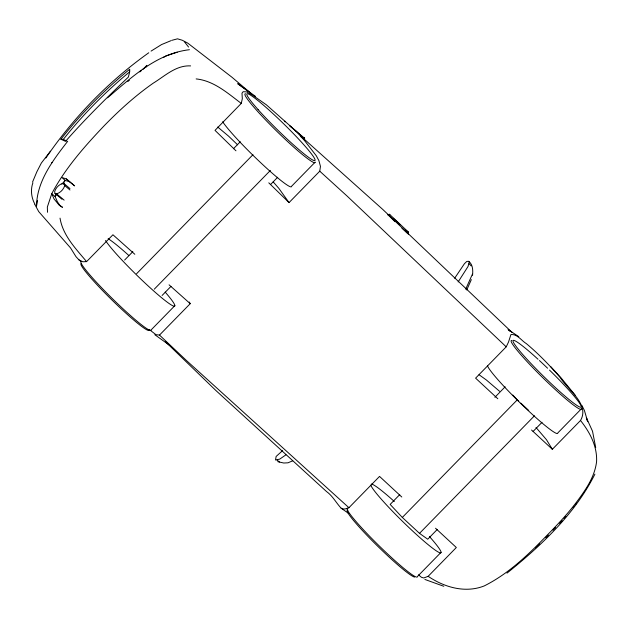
<?xml version="1.0" encoding="UTF-8"?>
<svg xmlns="http://www.w3.org/2000/svg" width="628" height="628" viewBox="0 0 628 628"><rect width="100%" height="100%" fill="white"/><g stroke="black" fill="none" stroke-linecap="round" stroke-linejoin="round"><path stroke-width="0.94" d="M129.619 69.284L129.572 72.495L128.332 77.111C106.689 97.764 85.267 118.841 65.524 141.355L60.908 139.243C81.13 113.472 104.256 90 129.619 69.284L129.658 71.82C105.308 91.978 82.935 114.563 63.334 139.369L60.908 139.243M472.562 275.331C473.01 270.542 472.994 264.207 468.512 261.272L466.777 261.46L464.461 263.658L454.664 278.243M304.549 139.989L304.392 137.909M405.719 230.138L408.545 232.321L408.341 234.166L407.894 233.577L408.31 232.007L389.509 214.297L387.735 214.58L394.965 221.66M458.157 281.925L468.009 266.539L469.32 261.766M268.792 182.834L289.045 202.601L319.754 171.185L320.461 166.381L318.891 160.611L316.324 155.807L304.713 140.805L296.392 131.44L266.343 104.797L251.93 94.71L246.537 91.869L243.138 91.704L241.984 93.211L242.322 98.706L241.27 103.4L215.019 130.365L235.971 150.806M37.421 200.567L36.518 206.117C36.864 181.084 53.05 160.203 67.691 141.276M289.492 125.569L304.023 137.917L303.771 139.157L300.891 136.7M32.915 182.772C30.372 189.68 31.322 197.789 34.917 204.179M146.3 66.874L146.826 65.375L142.76 69.551M471.338 279.609L466.745 289.979M64.362 183.839L64.723 185.566C63.593 189.413 60.484 192.718 56.614 193.848L54.989 193.408L54.628 191.681C55.759 187.835 58.867 184.53 62.745 183.392L64.362 183.839L69.928 188.557M472.405 274.193L465.686 289.17M32.554 182.042L36.864 171.774L41.354 163.044L50.444 151.191M56.3 194.044L55.115 196.564L57.376 201.769L60.257 205.882L62.494 207.326L58.608 204.477L54.024 198.919L51.763 193.707C65.179 168.296 84.647 146.3 104.405 125.522C119.477 110.065 135.515 95.558 153.232 83.171C164.834 76.082 176.013 65.077 190.614 65.901M497.831 398.764L475.6 378.15L506.215 346.837L508.531 342.001L510.949 334.496C517.48 334.025 521.319 340.604 526.366 343.634C538.643 353.933 549.822 365.465 560.247 377.624C567.838 389.721 590.006 404.479 580.515 420.485L552.342 449.303L531.539 430.023M594.897 474.148C574.926 514.034 541.289 545.496 506.984 573.144M56.622 194.138L55.115 196.564L51.763 193.707L47.351 207.012L47.492 212.288M63.169 183.619L65.186 180.385L69.684 181.822L74.622 185.888L66.364 178.933L61.858 177.496L65.186 180.385L61.882 184.122M45.852 158.028C73.625 117.263 108.581 81.389 148.765 52.768M573.019 507.675L574.22 506.121M575.413 504.567L576.606 503.012M564.038 518.54L565.836 516.428M548.409 535.072L545.756 537.788M553.001 530.26L555.623 527.512M559.556 523.391L562.178 520.643M124.634 260.039L132.846 251.64M233.451 148.742L240.289 141.747M136.574 273.745L252.974 154.692M154.276 289.186L270.378 170.439M162.103 295.466L170.989 286.376M270.825 184.263L277.662 177.269M174.851 305.648L151.199 329.841A49.039 4.435 44.4 0 1 112.31 298.559A49.039 4.435 44.4 0 1 81.577 261.562M149.762 329.888L155.94 334.661L159.504 335.085L190.221 303.677L189.303 302.029M165.486 341.758L216.118 390.726L326.513 491.536C332.754 496.01 336.074 502.769 341.13 508.193C343.594 509.81 346.468 508.711 348.925 507.714L379.54 476.409L401.787 497.007M399.746 494.613L390.161 504.417L402.32 517.441L419.512 533.36L427.739 539.209L437.316 529.412M494.88 397.304L505.148 386.801M402.32 517.441L517.291 399.848L512.817 395.043M419.512 533.36L534.475 415.783M533.125 431.42L542.019 422.322M441.076 552.326L417.424 576.512A49.039 4.435 44.4 0 1 378.535 545.237A49.039 4.435 44.4 0 1 347.802 508.233M581.442 408.757L557.79 432.951A49.039 4.435 44.4 0 1 523.815 406.426A49.039 4.435 44.4 0 1 487.477 365.724M418.507 574.856L421.498 577.328L423.767 577.98L428.155 576.316L456.328 547.506L435.518 528.234M34.83 204.485L38.724 211.612L70.548 247.934L75.988 256.679L79.002 259.914L82.896 261.766L86.578 261.617L112.938 234.77L134.808 254.277M535.668 547.859L539.703 543.832M107.506 97.827C131.597 77.37 156.615 53.521 189.436 49.714M127.869 81.491L129.36 80.298M139.777 71.937L141.269 70.744M282.545 450.661L276.147 456.438L275.496 460.01L279.719 459.123L285.928 454.837M151.073 51.103L161.561 44.564L170.949 40.694M163.437 57.462L165.925 55.939L177.198 52.203M292.726 460.803L287.985 462.812L283.754 463.017L277.757 461.69M388.183 215.2L389.752 214.627L389.509 214.297L389.658 215.004M171.805 40.341L177.52 38.826L182.324 40.27L187.694 43.081L231.865 77.165L250.211 92.724M51.692 162.683L52.124 162.676M407.721 232.25L408.545 232.321M196.14 78.916C213.803 80.729 227.611 93.14 241.27 103.4M424.889 579.448L443.792 586.277M304.023 137.917L304.721 138.129M66.709 141.033L63.334 139.369M428.155 576.316C444.318 587.329 465.23 593.429 484.212 585.94C508.123 573.976 527.708 555.317 546.093 536.257C557.13 525.087 567.947 513.68 577.328 501.058C586.081 489.204 594.928 476.416 596.6 461.415C597.236 445.919 589.763 432.182 580.515 420.485M348.933 513.641L341.13 508.193M169.905 345.526L154.833 334.724M255.486 96.367L237.714 83.673L248.193 91.437M479.054 374.735L486.37 379.995L499.582 391.299M518.791 336.687L508.091 329.535L510.281 331.49M285.206 121.408L284.9 121.165L285.073 121.863M277.05 460.073L279.444 461.996M56.614 193.848L64.135 200.136M54.989 193.408L61.984 199.264M217.712 127.029L228.553 136.127L237.596 144.801M64.723 185.566L69.967 189.994M62.745 183.392L64.849 185.174M58.608 204.477L60.257 205.882M290.152 126.204L303.206 137.351M301.079 136.347L382.813 209.485L512.103 332.471M66.364 178.933L69.684 181.822M80.847 261.334L79.002 259.914M319.754 171.185L347.221 196.179L506.215 346.837M169.073 284.829L190.221 303.677M348.925 507.714L186.508 360.566L159.504 335.085M517.291 399.848L518.72 401.174M520.871 403.168L528.745 410.469M401.912 228.192L407.478 233.428M393.152 218.293L400.13 224.871M184.302 41.613L188.557 47.037M469.038 263.697L471.165 265.903M550.56 366.454L560.828 377.577L575.185 395.208M86.578 261.617C75.737 248.602 62.831 235.469 60.029 218.136M273.164 181.861L278.816 188.322L289.045 202.601M535.998 427.48L546.47 439.702L552.342 449.303M581.826 405.303L584.393 410.445L587.714 421.694L586.285 417.738M586.411 417.801L592.518 431.208L595.713 447.591M414.668 577.069A47.61 4.302 44.4 0 1 374.123 542.67A47.61 4.302 44.4 0 1 347.81 510.234M429.434 536.532A49.039 4.435 44.4 0 1 421.294 538.84A49.039 4.435 44.4 0 1 370.763 485.099M371.454 484.039A49.039 4.435 44.4 0 1 394.321 501.497M581.442 408.757A49.039 4.435 44.4 0 1 542.553 377.483A49.039 4.435 44.4 0 1 511.812 340.478M549.516 370.104A47.61 4.302 44.4 0 1 577.579 405.845A47.61 4.302 44.4 0 1 520.706 352.151A47.61 4.302 44.4 0 1 538.039 359.271M539.428 360.543A47.61 4.302 44.4 0 1 547.561 368.212M245.587 93.8A49.039 4.435 44.4 0 0 276.328 130.805A49.039 4.435 44.4 0 0 315.217 162.087L291.565 186.273A49.039 4.435 44.4 0 1 261.507 163.461A49.039 4.435 44.4 0 1 222.665 121.761M149.197 329.865A47.61 4.302 44.4 0 1 111.431 299.493A47.61 4.302 44.4 0 1 81.585 263.564M165.188 292.099A49.039 4.435 44.4 0 1 156.678 293.566A49.039 4.435 44.4 0 1 105.559 240.508M108.126 238.703A49.039 4.435 44.4 0 1 128.787 255.455M258.124 109.649A47.61 4.302 44.4 0 0 314.432 160.619A47.61 4.302 44.4 0 0 270.448 111.352A47.61 4.302 44.4 0 0 258.124 109.649"/></g></svg>
